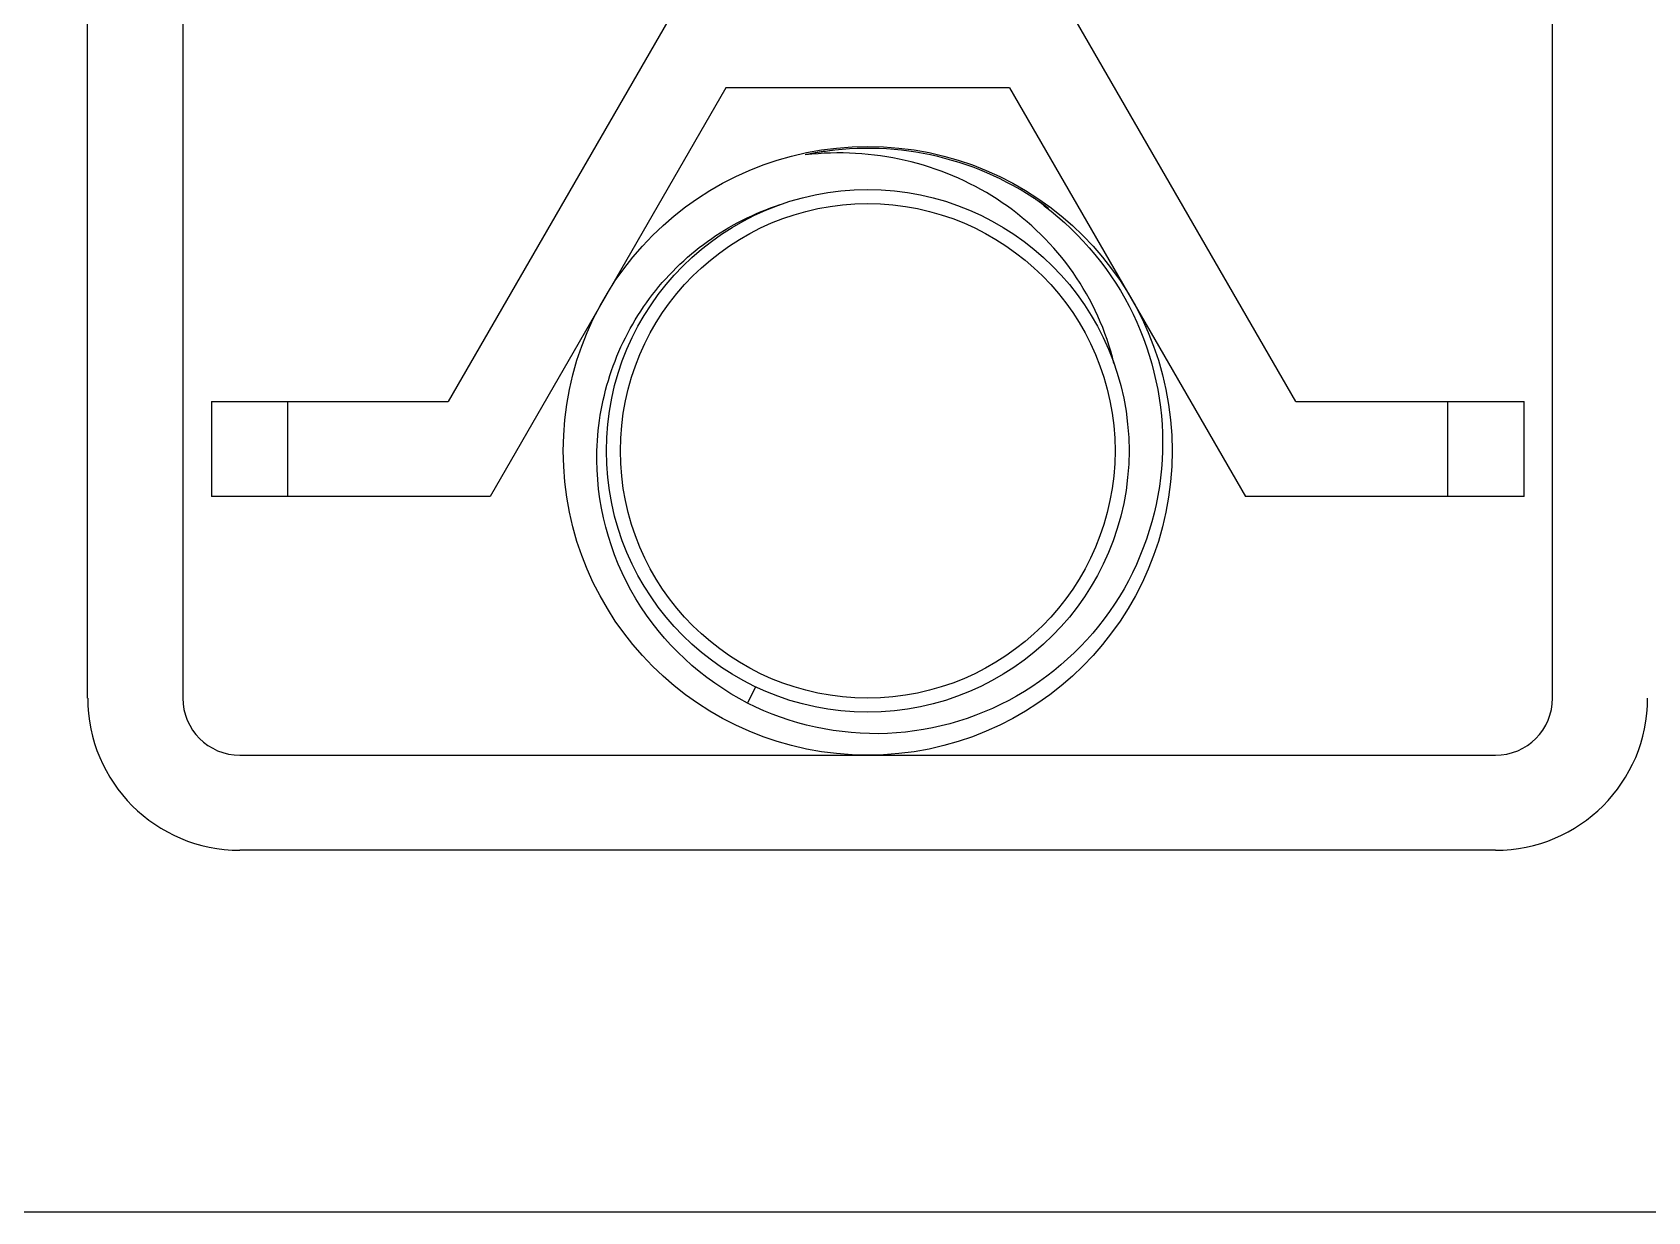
# Model space of a CAD drawing. Extents: x 1036631 to 1215829, y 649019 to 896649.
# Drawn here: x 1141627.9 to 1141983, y 790159.7 to 790419 of the extents above; entities that cross this region are included whole.
import ezdxf

# ---------------------------------------------------------------- set-up
doc = ezdxf.new("R2010")
doc.units = 0
doc.header["$LTSCALE"] = 1000
doc.header["$MEASUREMENT"] = 0

# ---------------------------------------------------------------- blocks, each defined once
blk = doc.blocks.new('gfhhrryyfd')
at = {"linetype": 'Continuous'}
for p, q in [((3694902.99, -1759358.23), (3694902.99, -1759082.23)), ((3694923.9, -1759082.23), (3694923.9, -1759358.23)), ((3695224.99, -1759358.23), (3695224.99, -1759082.23)), ((3695033.91, -1759203.51), (3694982.24, -1759292.99)), ((3695168.58, -1759292.99), (3695116.91, -1759203.51)), ((3695043.3, -1759224.07), (3694991.43, -1759313.9)), ((3695105.59, -1759224.07), (3695043.3, -1759224.07)), ((3695105.59, -1759224.07), (3695157.46, -1759313.9)), ((3695113.06, -1759249.83), (3695113.2, -1759249.93)), ((3695113.2, -1759249.93), (3695113.27, -1759249.99)), ((3695114.06, -1759250.46), (3695114.16, -1759250.54)), ((3694930.18, -1759292.99), (3694930.18, -1759313.9)), ((3694930.18, -1759292.99), (3694982.24, -1759292.99)), ((3694946.9, -1759292.99), (3694946.9, -1759313.9)), ((3695168.58, -1759292.99), (3695218.72, -1759292.99)), ((3695201.99, -1759313.9), (3695201.99, -1759292.99)), ((3695218.72, -1759313.9), (3695218.72, -1759292.99)), ((3694991.43, -1759313.9), (3694930.18, -1759313.9)), ((3695218.72, -1759313.9), (3695157.46, -1759313.9)), ((3695049.77, -1759355.73), (3695048.06, -1759359.32)), ((3694936.45, -1759370.78), (3694997.19, -1759370.78)), ((3694997.19, -1759370.78), (3695212.44, -1759370.78)), ((3695009.26, -1759391.68), (3694936.45, -1759391.68)), ((3695212.44, -1759391.68), (3695009.26, -1759391.68)), ((3694484.82, -1759471.14), (3695664.07, -1759471.14))]:
    blk.add_line(p, q, dxfattribs=at)
for radius in [66.91, 57.44, 54.36]:
    blk.add_circle((3695074.45, -1759303.87), radius, dxfattribs=at)
for centre, radius, start, end in [((3695074.45, -1759303.87), 66.49, 56.9142, 101.9142), ((3695074.39, -1759303.6), 66.22, 100.9605, 101.914), ((3695068.19, -1759304.34), 65.96, 95.2242, 96.5024), ((3695074.42, -1759303.78), 66.4, 99.6229, 100.9604), ((3695074.46, -1759304), 66.62, 96.4409, 99.6221), ((3695073.2, -1759302.7), 66.21, 54.7563, 55.46), ((3695074.6, -1759303.64), 66.22, 56.1178, 56.914), ((3695073.12, -1759302.82), 66.36, 52.9894, 54.7559), ((3695074.52, -1759303.74), 66.34, 55.3635, 56.1178), ((3695074.43, -1759303.88), 66.51, 53.431, 55.363), ((3694936.45, -1759358.23), 33.45, 180, 270), ((3694936.45, -1759358.23), 12.55, 180, 270), ((3695212.44, -1759358.23), 33.45, 270, 0), ((3695212.44, -1759358.23), 12.55, 270, 0)]:
    blk.add_arc(centre, radius, start, end, dxfattribs=at)
for points, knots in [([(3695128.57, -1759284.64), (3695126.89, -1759277.54), (3695120.72, -1759263.87), (3695104.75, -1759248.23), (3695084.36, -1759239.11), (3695069.46, -1759237.99), (3695062.18, -1759238.66)], [0, 0, 0, 0, 0.249705, 0.499631, 0.74973, 1, 1, 1, 1]), ([(3695014.93, -1759303.87), (3695015.1, -1759297.9), (3695017.27, -1759285.94), (3695025.74, -1759269.85), (3695038.68, -1759257.07), (3695049.54, -1759251.58), (3695055.22, -1759249.74)], [0, 0, 0, 0, 0.250031, 0.500035, 0.750022, 1, 1, 1, 1]), ([(3695113.27, -1759249.99), (3695121.44, -1759256.2), (3695135.05, -1759272.68), (3695139.53, -1759293.62), (3695139.26, -1759303.87)], [0, 0, 0, 0, 0.500074, 1, 1, 1, 1]), ([(3695048.06, -1759359.32), (3695038.08, -1759354.23), (3695020.59, -1759338.13), (3695014.62, -1759315.07), (3695014.93, -1759303.87)], [0, 0, 0, 0, 0.500109, 1, 1, 1, 1]), ([(3695139.26, -1759303.87), (3695138.99, -1759314.36), (3695133.13, -1759335.56), (3695110.31, -1759359.08), (3695078.98, -1759368.79), (3695057.4, -1759364.09), (3695048.06, -1759359.32)], [0, 0, 0, 0, 0.250101, 0.50014, 0.750107, 1, 1, 1, 1])]:
    blk.add_open_spline(points, degree=3, knots=knots, dxfattribs=at)

msp = doc.modelspace()

# ---------------------------------------------------------------- block references
at = {"lineweight": -3, "xscale": 0.9999959487468004, "yscale": 0.999995949678123, "zscale": 0.9999959495959999}
msp.add_blockref('gfhhrryyfd', (-2553247.96, 2549623.71), dxfattribs=at)

doc.saveas('drawing.dxf')
